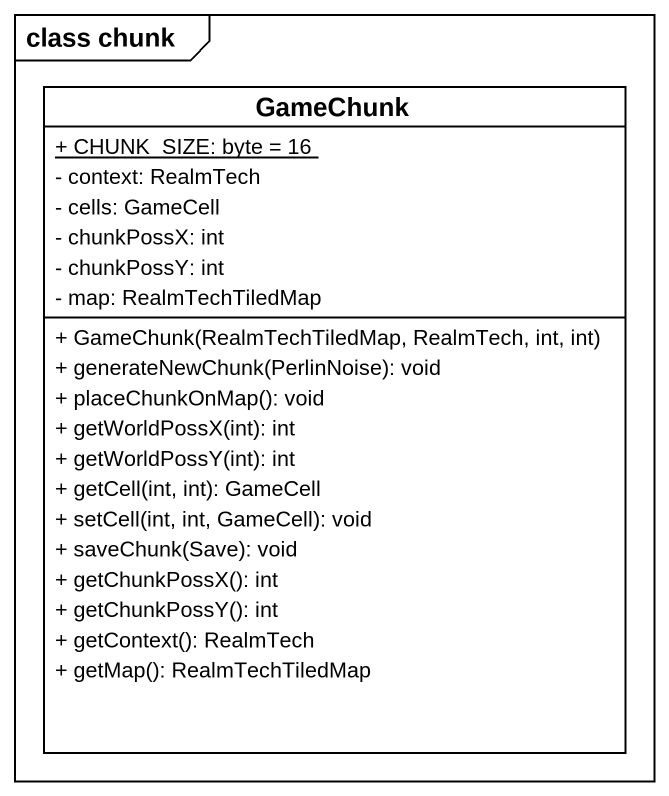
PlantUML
@startuml
mainframe class chunk
hide circle
hide empty members
skinparam classAttributeIconSize 0
class GameChunk {
  {static} + CHUNK_SIZE: byte = 16
  - context: RealmTech
  - cells: GameCell
  - chunkPossX: int
  - chunkPossY: int
  - map: RealmTechTiledMap
  + GameChunk(RealmTechTiledMap, RealmTech, int, int)
  + generateNewChunk(PerlinNoise): void
  + placeChunkOnMap(): void
  + getWorldPossX(int): int
  + getWorldPossY(int): int
  + getCell(int, int): GameCell
  + setCell(int, int, GameCell): void
  + saveChunk(Save): void
  + getChunkPossX(): int
  + getChunkPossY(): int
  + getContext(): RealmTech
  + getMap(): RealmTechTiledMap
}
@enduml
